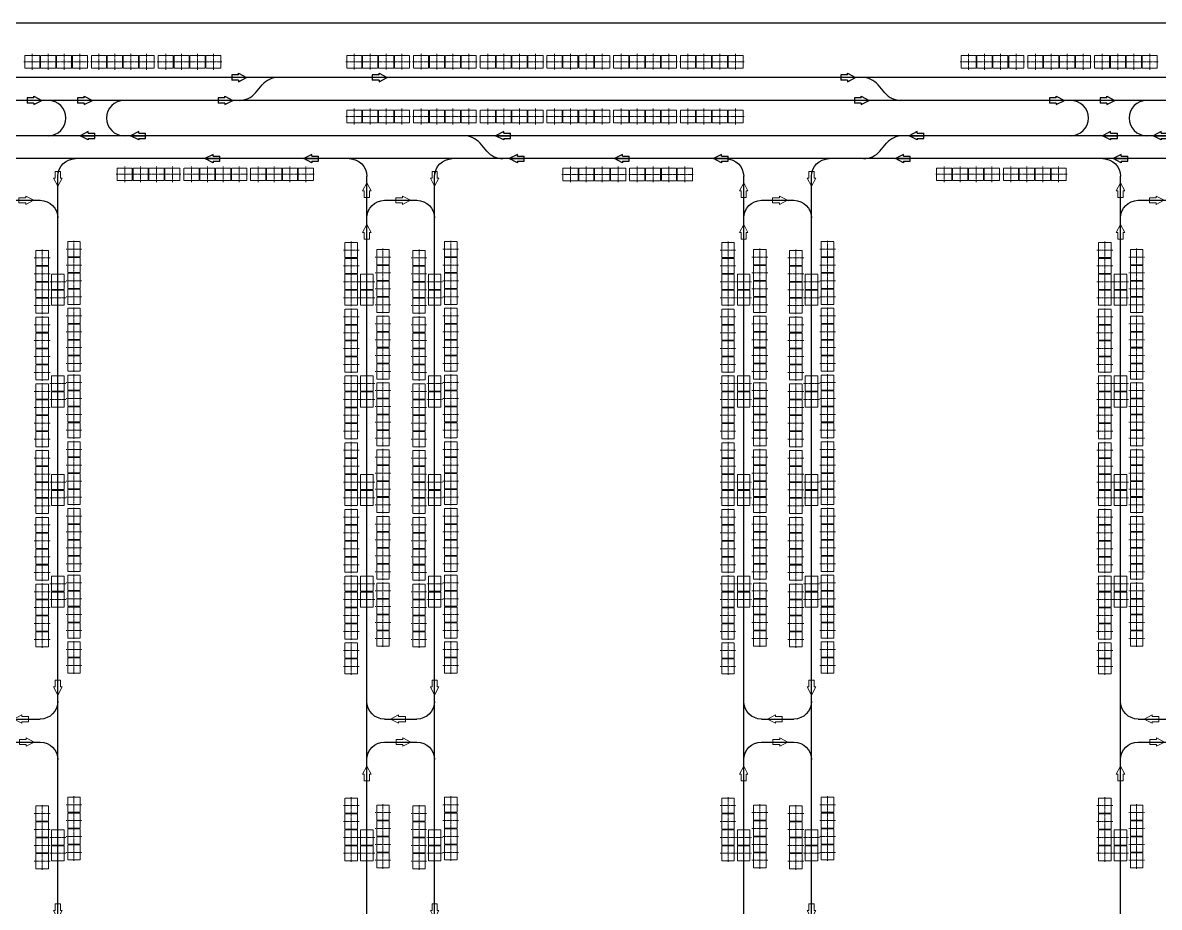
# Model space of a CAD drawing. Header units: millimetres. Extents: x -128 to 670218, y 27186 to 149492.
# Drawn here: x 225637 to 257828, y 107736 to 132785 of the extents above; entities that cross this region are included whole.
import ezdxf

# ---------------------------------------------------------------- set-up
doc = ezdxf.new("R2010")
doc.units = ezdxf.units.MM
doc.linetypes.add('AM_ISO08W050', pattern=[18, 12, -1.5, 3, -1.5])
doc.linetypes.add('XAT-M16_6F_EQ Layout_20211120$0$ACAD_ISO08W100', pattern=[36, 24, -3, 6, -3])
for name, color, linetype, lineweight in [('_CLINE', 4, 'XAT-M16_6F_EQ Layout_20211120$0$ACAD_ISO08W100', 9), ('DIRECT', 40, 'Continuous', 9), ('LINE_EQ', 4, 'AM_ISO08W050', 20), ('LINE_STB', 151, 'Continuous', 30)]:
    doc.layers.add(name, color=color, linetype=linetype, lineweight=lineweight)
doc.layers.add('Rail_H4822(Lower)', color=7, linetype='Continuous')

# ---------------------------------------------------------------- blocks, each defined once
blk = doc.blocks.new('*U3')
at = {"color": 0, "linetype": 'ByBlock'}
for p, q in [((-120, -230), (0, 0)), ((0, 0), (0, -420)), ((120, -230), (0, 0)), ((-75, -230), (-120, -230)), ((-75, -230), (-75, -420)), ((75, -230), (75, -420)), ((75, -230), (120, -230)), ((75, -420), (-75, -420))]:
    blk.add_line(p, q, dxfattribs=at)
blk = doc.blocks.new('A$C31676947')
at = {"layer": 'Rail_H4822(Lower)'}
for p, q in [((500, 47250), (500, 500)), ((2420, 47250), (2420, 500)), ((1000, 46570), (1920, 46570)), ((1000, 31870), (1920, 31870)), ((1000, 31220), (1920, 31220)), ((1000, 16520), (1920, 16520)), ((1000, 15870), (1920, 15870)), ((1000, 1180), (1920, 1180))]:
    blk.add_line(p, q, dxfattribs=at)
for centre, start, end in [((0, 47250), 0, 90), ((2920, 47250), 90, 180), ((1000, 46070), 90, 180), ((1920, 46070), 0, 90), ((1000, 32370), 180, 270), ((1920, 32370), 270, 0), ((1000, 30720), 90, 180), ((1920, 30720), 0, 90), ((0, 23700), 270, 0), ((2920, 23700), 180, 270), ((0, 21700), 0, 90), ((2920, 21700), 90, 180), ((1000, 17020), 180, 270), ((1920, 17020), 270, 0), ((1000, 15370), 90, 180), ((1920, 15370), 0, 90), ((1000, 1680), 180, 270), ((1920, 1680), 270, 0), ((0, 500), 270, 0), ((2920, 500), 180, 270)]:
    blk.add_arc(centre, 500, start, end, dxfattribs=at)
at = {"layer": 'DIRECT'}
for p, rotation in [((500, 46970), 180), ((1180, 46570), 89.99999999999999), ((500, 32550), 180), ((500, 23880), 180), ((500, 17200), 180), ((500, 1860), 180), ((1740, 1180), 270), ((500, 680), 180)]:
    blk.add_blockref('*U3', p, dxfattribs=dict(at, rotation=rotation))
for p in [(2420, 47070), (2420, 45890), (2420, 30540), (2420, 21520), (2420, 15190), (2420, 780)]:
    blk.add_blockref('*U3', p, dxfattribs=at)
at = {"layer": 'DIRECT', "lineweight": -2}
for p, rotation in [((1750, 31870), 270), ((1170, 31220), 89.99999999999999), ((1750, 16520), 270), ((1170, 15870), 89.99999999999999)]:
    blk.add_blockref('*U3', p, dxfattribs=dict(at, rotation=rotation))
blk = doc.blocks.new('*U560')
at = {"color": 0, "linetype": 'ByBlock'}
for p, q in [((-120, -230), (0, 0)), ((0, 0), (0, -420)), ((120, -230), (0, 0)), ((-75, -230), (-120, -230)), ((-75, -230), (-75, -420)), ((75, -230), (75, -420)), ((75, -230), (120, -230)), ((75, -420), (-75, -420))]:
    blk.add_line(p, q, dxfattribs=at)
blk = doc.blocks.new('*U561')
at = {"color": 0, "linetype": 'ByBlock'}
for p, q in [((-120, -230), (0, 0)), ((0, 0), (0, -420)), ((120, -230), (0, 0)), ((-75, -230), (-120, -230)), ((-75, -230), (-75, -420)), ((75, -230), (75, -420)), ((75, -230), (120, -230)), ((75, -420), (-75, -420))]:
    blk.add_line(p, q, dxfattribs=at)
blk = doc.blocks.new('*U562')
at = {"color": 0, "linetype": 'ByBlock'}
for p, q in [((-120, -230), (0, 0)), ((0, 0), (0, -420)), ((120, -230), (0, 0)), ((-75, -230), (-120, -230)), ((-75, -230), (-75, -420)), ((75, -230), (75, -420)), ((75, -230), (120, -230)), ((75, -420), (-75, -420))]:
    blk.add_line(p, q, dxfattribs=at)
blk = doc.blocks.new('*U563')
at = {"color": 0, "linetype": 'ByBlock'}
for p, q in [((-120, -230), (0, 0)), ((0, 0), (0, -420)), ((120, -230), (0, 0)), ((-75, -230), (-120, -230)), ((-75, -230), (-75, -420)), ((75, -230), (75, -420)), ((75, -230), (120, -230)), ((75, -420), (-75, -420))]:
    blk.add_line(p, q, dxfattribs=at)
blk = doc.blocks.new('*U496')
at = {"color": 0, "linetype": 'ByBlock'}
for p, q in [((-120, -230), (0, 0)), ((0, 0), (0, -420)), ((120, -230), (0, 0)), ((-75, -230), (-120, -230)), ((-75, -230), (-75, -420)), ((75, -230), (75, -420)), ((75, -230), (120, -230)), ((75, -420), (-75, -420))]:
    blk.add_line(p, q, dxfattribs=at)
blk = doc.blocks.new('*U497')
at = {"color": 0, "linetype": 'ByBlock'}
for p, q in [((-120, -230), (0, 0)), ((0, 0), (0, -420)), ((120, -230), (0, 0)), ((-75, -230), (-120, -230)), ((-75, -230), (-75, -420)), ((75, -230), (75, -420)), ((75, -230), (120, -230)), ((75, -420), (-75, -420))]:
    blk.add_line(p, q, dxfattribs=at)
blk = doc.blocks.new('*U498')
at = {"color": 0, "linetype": 'ByBlock'}
for p, q in [((-120, -230), (0, 0)), ((0, 0), (0, -420)), ((120, -230), (0, 0)), ((-75, -230), (-120, -230)), ((-75, -230), (-75, -420)), ((75, -230), (75, -420)), ((75, -230), (120, -230)), ((75, -420), (-75, -420))]:
    blk.add_line(p, q, dxfattribs=at)
blk = doc.blocks.new('*U499')
at = {"color": 0, "linetype": 'ByBlock'}
for p, q in [((-120, -230), (0, 0)), ((0, 0), (0, -420)), ((120, -230), (0, 0)), ((-75, -230), (-120, -230)), ((-75, -230), (-75, -420)), ((75, -230), (75, -420)), ((75, -230), (120, -230)), ((75, -420), (-75, -420))]:
    blk.add_line(p, q, dxfattribs=at)
blk = doc.blocks.new('*U770')
at = {"color": 0, "linetype": 'ByBlock'}
for p, q in [((-120, -230), (0, 0)), ((0, 0), (0, -420)), ((120, -230), (0, 0)), ((-75, -230), (-120, -230)), ((-75, -230), (-75, -420)), ((75, -230), (75, -420)), ((75, -230), (120, -230)), ((75, -420), (-75, -420))]:
    blk.add_line(p, q, dxfattribs=at)
blk = doc.blocks.new('*U733')
at = {"color": 0, "linetype": 'ByBlock'}
for p, q in [((-120, -230), (0, 0)), ((0, 0), (0, -420)), ((120, -230), (0, 0)), ((-75, -230), (-120, -230)), ((-75, -230), (-75, -420)), ((75, -230), (75, -420)), ((75, -230), (120, -230)), ((75, -420), (-75, -420))]:
    blk.add_line(p, q, dxfattribs=at)
blk = doc.blocks.new('*U735')
at = {"color": 0, "linetype": 'ByBlock'}
for p, q in [((-120, -230), (0, 0)), ((0, 0), (0, -420)), ((120, -230), (0, 0)), ((-75, -230), (-120, -230)), ((-75, -230), (-75, -420)), ((75, -230), (75, -420)), ((75, -230), (120, -230)), ((75, -420), (-75, -420))]:
    blk.add_line(p, q, dxfattribs=at)
blk = doc.blocks.new('*U737')
at = {"color": 0, "linetype": 'ByBlock'}
for p, q in [((-120, -230), (0, 0)), ((0, 0), (0, -420)), ((120, -230), (0, 0)), ((-75, -230), (-120, -230)), ((-75, -230), (-75, -420)), ((75, -230), (75, -420)), ((75, -230), (120, -230)), ((75, -420), (-75, -420))]:
    blk.add_line(p, q, dxfattribs=at)
blk = doc.blocks.new('*U719')
at = {"color": 0, "linetype": 'ByBlock'}
for p, q in [((-120, -230), (0, 0)), ((0, 0), (0, -420)), ((120, -230), (0, 0)), ((-75, -230), (-120, -230)), ((-75, -230), (-75, -420)), ((75, -230), (75, -420)), ((75, -230), (120, -230)), ((75, -420), (-75, -420))]:
    blk.add_line(p, q, dxfattribs=at)
blk = doc.blocks.new('*U721')
at = {"color": 0, "linetype": 'ByBlock'}
for p, q in [((-120, -230), (0, 0)), ((0, 0), (0, -420)), ((120, -230), (0, 0)), ((-75, -230), (-120, -230)), ((-75, -230), (-75, -420)), ((75, -230), (75, -420)), ((75, -230), (120, -230)), ((75, -420), (-75, -420))]:
    blk.add_line(p, q, dxfattribs=at)
blk = doc.blocks.new('*U671')
at = {"color": 0, "linetype": 'ByBlock'}
for p, q in [((-120, -230), (0, 0)), ((0, 0), (0, -420)), ((120, -230), (0, 0)), ((-75, -230), (-120, -230)), ((-75, -230), (-75, -420)), ((75, -230), (75, -420)), ((75, -230), (120, -230)), ((75, -420), (-75, -420))]:
    blk.add_line(p, q, dxfattribs=at)
blk = doc.blocks.new('*U672')
at = {"color": 0, "linetype": 'ByBlock'}
for p, q in [((-120, -230), (0, 0)), ((0, 0), (0, -420)), ((120, -230), (0, 0)), ((-75, -230), (-120, -230)), ((-75, -230), (-75, -420)), ((75, -230), (75, -420)), ((75, -230), (120, -230)), ((75, -420), (-75, -420))]:
    blk.add_line(p, q, dxfattribs=at)
blk = doc.blocks.new('*U673')
at = {"color": 0, "linetype": 'ByBlock'}
for p, q in [((-120, -230), (0, 0)), ((0, 0), (0, -420)), ((120, -230), (0, 0)), ((-75, -230), (-120, -230)), ((-75, -230), (-75, -420)), ((75, -230), (75, -420)), ((75, -230), (120, -230)), ((75, -420), (-75, -420))]:
    blk.add_line(p, q, dxfattribs=at)
blk = doc.blocks.new('*U674')
at = {"color": 0, "linetype": 'ByBlock'}
for p, q in [((-120, -230), (0, 0)), ((0, 0), (0, -420)), ((120, -230), (0, 0)), ((-75, -230), (-120, -230)), ((-75, -230), (-75, -420)), ((75, -230), (75, -420)), ((75, -230), (120, -230)), ((75, -420), (-75, -420))]:
    blk.add_line(p, q, dxfattribs=at)
blk = doc.blocks.new('*U675')
at = {"color": 0, "linetype": 'ByBlock'}
for p, q in [((-120, -230), (0, 0)), ((0, 0), (0, -420)), ((120, -230), (0, 0)), ((-75, -230), (-120, -230)), ((-75, -230), (-75, -420)), ((75, -230), (75, -420)), ((75, -230), (120, -230)), ((75, -420), (-75, -420))]:
    blk.add_line(p, q, dxfattribs=at)
blk = doc.blocks.new('*U676')
at = {"color": 0, "linetype": 'ByBlock'}
for p, q in [((-120, -230), (0, 0)), ((0, 0), (0, -420)), ((120, -230), (0, 0)), ((-75, -230), (-120, -230)), ((-75, -230), (-75, -420)), ((75, -230), (75, -420)), ((75, -230), (120, -230)), ((75, -420), (-75, -420))]:
    blk.add_line(p, q, dxfattribs=at)
blk = doc.blocks.new('*U677')
at = {"color": 0, "linetype": 'ByBlock'}
for p, q in [((-120, -230), (0, 0)), ((0, 0), (0, -420)), ((120, -230), (0, 0)), ((-75, -230), (-120, -230)), ((-75, -230), (-75, -420)), ((75, -230), (75, -420)), ((75, -230), (120, -230)), ((75, -420), (-75, -420))]:
    blk.add_line(p, q, dxfattribs=at)
blk = doc.blocks.new('*U678')
at = {"color": 0, "linetype": 'ByBlock'}
for p, q in [((-120, -230), (0, 0)), ((0, 0), (0, -420)), ((120, -230), (0, 0)), ((-75, -230), (-120, -230)), ((-75, -230), (-75, -420)), ((75, -230), (75, -420)), ((75, -230), (120, -230)), ((75, -420), (-75, -420))]:
    blk.add_line(p, q, dxfattribs=at)
blk = doc.blocks.new('XAT-M16_6F_EQ Layout_20211120$0$EG-12_FOUP_(01)-pv')
at = {"layer": '_CLINE'}
for p, q in [((0, 211), (0, -235)), ((-239, -12), (239, -12))]:
    blk.add_line(p, q, dxfattribs=at)
at = {"layer": 'LINE_EQ'}
blk.add_lwpolyline([(-215, 166), (-215, -190), (215, -190), (215, 166)], close=True, dxfattribs=at)

msp = doc.modelspace()

# ---------------------------------------------------------------- linework, layer by layer
msp.add_lwpolyline([(134983, 132785), (262984, 132785), (262984, 79986), (134983, 79986)], close=True)
at = {"layer": 'Rail_H4822(Lower)'}
for p, q in [((333538, 131236), (72208, 131236)), ((232229, 130798), (232421, 131025)), ((250054, 130798), (249862, 131025)), ((339872, 130586), (72208, 130586)), ((332538, 129586), (73431, 129586)), ((238781, 129148), (238589, 129375)), ((249912, 129148), (250104, 129375)), ((331888, 128936), (78898, 128936))]:
    msp.add_line(p, q, dxfattribs=at)
for centre, radius, start, end in [((232878, 130636), 600, 90, 139.6984), ((249405, 130636), 600, 40.3016, 90), ((231771, 131186), 600, 270, 319.6984), ((250512, 131186), 600, 220.3016, 270), ((226361, 130086), 500, 270, 90), ((228511, 130086), 500, 90, 270), ((255321, 130086), 500, 270, 90), ((257471, 130086), 500, 90, 270), ((238131, 128986), 600, 40.3016, 90), ((250561, 128986), 600, 90, 139.6984), ((239238, 129536), 600, 220.3016, 270), ((249454, 129536), 600, 270, 319.6984)]:
    msp.add_arc(centre, radius, start, end, dxfattribs=at)

# ---------------------------------------------------------------- block references
at = {"layer": 'LINE_EQ', "rotation": 89.99999999999999}
for p in [(226619, 125448), (235372, 125448), (237292, 125448), (246045, 125448), (247965, 125448), (256718, 125448), (226619, 124998), (235372, 124998), (237292, 124998), (246045, 124998), (247965, 124998), (256718, 124998), (226619, 122568), (235372, 122568), (237292, 122568), (246045, 122568), (247965, 122568), (256718, 122568), (226619, 122118), (235372, 122118), (237292, 122118), (246045, 122118), (247965, 122118), (256718, 122118), (226619, 119778), (235372, 119778), (237292, 119778), (246045, 119778), (247965, 119778), (256718, 119778), (226619, 119328), (235372, 119328), (237292, 119328), (246045, 119328), (247965, 119328), (256718, 119328), (226619, 116898), (235372, 116898), (237292, 116898), (246045, 116898), (247965, 116898), (256718, 116898), (226619, 116448), (235372, 116448), (237292, 116448), (246045, 116448), (247965, 116448), (256718, 116448), (226619, 109714), (235372, 109714), (237292, 109714), (246045, 109714), (247965, 109714), (256718, 109714), (226619, 109264), (235372, 109264), (237292, 109264), (246045, 109264), (247965, 109264), (256718, 109264)]:
    msp.add_blockref('XAT-M16_6F_EQ Layout_20211120$0$EG-12_FOUP_(01)-pv', p, dxfattribs=at)
at = {"layer": 'LINE_STB'}
for p in [(225907, 131691), (226357, 131691), (226807, 131691), (227257, 131691), (227797, 131691), (228247, 131691), (228697, 131691), (229147, 131691), (229687, 131691), (230137, 131691), (230587, 131691), (231037, 131691), (235029, 131692), (235479, 131692), (235929, 131692), (236379, 131692), (236919, 131692), (237369, 131692), (237819, 131692), (238269, 131692), (238809, 131692), (239259, 131692), (239709, 131692), (240159, 131692), (240699, 131692), (241149, 131692), (241599, 131692), (242049, 131692), (242589, 131692), (243039, 131692), (243489, 131692), (243939, 131692), (244479, 131692), (244929, 131692), (245379, 131692), (245829, 131692), (252428, 131691), (252878, 131691), (253328, 131691), (253778, 131691), (254318, 131691), (254768, 131691), (255218, 131691), (255668, 131691), (256208, 131691), (256658, 131691), (257108, 131691), (257558, 131691), (235029, 130143), (235479, 130143), (235929, 130143), (236379, 130143), (236919, 130143), (237369, 130143), (237819, 130143), (238269, 130143), (238809, 130143), (239259, 130143), (239709, 130143), (240159, 130143), (240699, 130143), (241149, 130143), (241599, 130143), (242049, 130143), (242589, 130143), (243039, 130143), (243489, 130143), (243939, 130143), (244479, 130143), (244929, 130143), (245379, 130143), (245829, 130143)]:
    msp.add_blockref('XAT-M16_6F_EQ Layout_20211120$0$EG-12_FOUP_(01)-pv', p, dxfattribs=at)
for p, rotation in [((228526, 128481), 180), ((228976, 128481), 180), ((229426, 128481), 180), ((229876, 128481), 180), ((230416, 128481), 180), ((230866, 128481), 180), ((231316, 128481), 180), ((231766, 128481), 180), ((232306, 128481), 180), ((232756, 128481), 180), ((233206, 128481), 180), ((233656, 128481), 180), ((241150, 128478), 180), ((241600, 128478), 180), ((242050, 128478), 180), ((242500, 128478), 180), ((243040, 128478), 180), ((243490, 128478), 180), ((243940, 128478), 180), ((244390, 128478), 180), ((251738, 128481), 180), ((252188, 128481), 180), ((252638, 128481), 180), ((253088, 128481), 180), ((253628, 128481), 180), ((254078, 128481), 180), ((254528, 128481), 180), ((254978, 128481), 180), ((227076, 126374), 89.99999999999999), ((234929, 126348), 89.99999999999999), ((237749, 126374), 89.99999999999999), ((245602, 126348), 89.99999999999999), ((248422, 126374), 89.99999999999999), ((256275, 126348), 89.99999999999999), ((226176, 126123), 89.99999999999999), ((235829, 126149), 89.99999999999999), ((236849, 126123), 89.99999999999999), ((246502, 126149), 89.99999999999999), ((247522, 126123), 89.99999999999999), ((257175, 126149), 89.99999999999999), ((226176, 125673), 89.99999999999999), ((227076, 125924), 89.99999999999999), ((234929, 125898), 89.99999999999999), ((235829, 125699), 89.99999999999999), ((236849, 125673), 89.99999999999999), ((237749, 125924), 89.99999999999999), ((245602, 125898), 89.99999999999999), ((246502, 125699), 89.99999999999999), ((247522, 125673), 89.99999999999999), ((248422, 125924), 89.99999999999999), ((256275, 125898), 89.99999999999999), ((257175, 125699), 89.99999999999999), ((227076, 125474), 89.99999999999999), ((234929, 125448), 89.99999999999999), ((237749, 125474), 89.99999999999999), ((245602, 125448), 89.99999999999999), ((248422, 125474), 89.99999999999999), ((256275, 125448), 89.99999999999999), ((226176, 125223), 89.99999999999999), ((227076, 125024), 89.99999999999999), ((234929, 124998), 89.99999999999999), ((235829, 125249), 89.99999999999999), ((236849, 125223), 89.99999999999999), ((237749, 125024), 89.99999999999999), ((245602, 124998), 89.99999999999999), ((246502, 125249), 89.99999999999999), ((247522, 125223), 89.99999999999999), ((248422, 125024), 89.99999999999999), ((256275, 124998), 89.99999999999999), ((257175, 125249), 89.99999999999999), ((226176, 124773), 89.99999999999999), ((235829, 124799), 89.99999999999999), ((236849, 124773), 89.99999999999999), ((246502, 124799), 89.99999999999999), ((247522, 124773), 89.99999999999999), ((257175, 124799), 89.99999999999999), ((227076, 124484), 89.99999999999999), ((234929, 124458), 89.99999999999999), ((237749, 124484), 89.99999999999999), ((245602, 124458), 89.99999999999999), ((248422, 124484), 89.99999999999999), ((256275, 124458), 89.99999999999999), ((226176, 124233), 89.99999999999999), ((227076, 124034), 89.99999999999999), ((235829, 124259), 89.99999999999999), ((236849, 124233), 89.99999999999999), ((237749, 124034), 89.99999999999999), ((246502, 124259), 89.99999999999999), ((247522, 124233), 89.99999999999999), ((248422, 124034), 89.99999999999999), ((257175, 124259), 89.99999999999999), ((226176, 123783), 89.99999999999999), ((234929, 124008), 89.99999999999999), ((235829, 123809), 89.99999999999999), ((236849, 123783), 89.99999999999999), ((245602, 124008), 89.99999999999999), ((246502, 123809), 89.99999999999999), ((247522, 123783), 89.99999999999999), ((256275, 124008), 89.99999999999999), ((257175, 123809), 89.99999999999999), ((227076, 123584), 89.99999999999999), ((234929, 123558), 89.99999999999999), ((237749, 123584), 89.99999999999999), ((245602, 123558), 89.99999999999999), ((248422, 123584), 89.99999999999999), ((256275, 123558), 89.99999999999999), ((226176, 123333), 89.99999999999999), ((227076, 123134), 89.99999999999999), ((234929, 123108), 89.99999999999999), ((235829, 123359), 89.99999999999999), ((236849, 123333), 89.99999999999999), ((237749, 123134), 89.99999999999999), ((245602, 123108), 89.99999999999999), ((246502, 123359), 89.99999999999999), ((247522, 123333), 89.99999999999999), ((248422, 123134), 89.99999999999999), ((256275, 123108), 89.99999999999999), ((257175, 123359), 89.99999999999999), ((226176, 122883), 89.99999999999999), ((235829, 122909), 89.99999999999999), ((236849, 122883), 89.99999999999999), ((246502, 122909), 89.99999999999999), ((247522, 122883), 89.99999999999999), ((257175, 122909), 89.99999999999999), ((227076, 122594), 89.99999999999999), ((234929, 122568), 89.99999999999999), ((237749, 122594), 89.99999999999999), ((245602, 122568), 89.99999999999999), ((248422, 122594), 89.99999999999999), ((256275, 122568), 89.99999999999999), ((226176, 122343), 89.99999999999999), ((227076, 122144), 89.99999999999999), ((234929, 122118), 89.99999999999999), ((235829, 122369), 89.99999999999999), ((236849, 122343), 89.99999999999999), ((237749, 122144), 89.99999999999999), ((245602, 122118), 89.99999999999999), ((246502, 122369), 89.99999999999999), ((247522, 122343), 89.99999999999999), ((248422, 122144), 89.99999999999999), ((256275, 122118), 89.99999999999999), ((257175, 122369), 89.99999999999999), ((226176, 121893), 89.99999999999999), ((235829, 121919), 89.99999999999999), ((236849, 121893), 89.99999999999999), ((246502, 121919), 89.99999999999999), ((247522, 121893), 89.99999999999999), ((257175, 121919), 89.99999999999999), ((227076, 121694), 89.99999999999999), ((234929, 121668), 89.99999999999999), ((235829, 121469), 89.99999999999999), ((237749, 121694), 89.99999999999999), ((245602, 121668), 89.99999999999999), ((246502, 121469), 89.99999999999999), ((248422, 121694), 89.99999999999999), ((256275, 121668), 89.99999999999999), ((257175, 121469), 89.99999999999999), ((226176, 121443), 89.99999999999999), ((227076, 121244), 89.99999999999999), ((234929, 121218), 89.99999999999999), ((236849, 121443), 89.99999999999999), ((237749, 121244), 89.99999999999999), ((245602, 121218), 89.99999999999999), ((247522, 121443), 89.99999999999999), ((248422, 121244), 89.99999999999999), ((256275, 121218), 89.99999999999999), ((226176, 120993), 89.99999999999999), ((235829, 121019), 89.99999999999999), ((236849, 120993), 89.99999999999999), ((246502, 121019), 89.99999999999999), ((247522, 120993), 89.99999999999999), ((257175, 121019), 89.99999999999999), ((227076, 120704), 89.99999999999999), ((234929, 120678), 89.99999999999999), ((235829, 120479), 89.99999999999999), ((237749, 120704), 89.99999999999999), ((245602, 120678), 89.99999999999999), ((246502, 120479), 89.99999999999999), ((248422, 120704), 89.99999999999999), ((256275, 120678), 89.99999999999999), ((257175, 120479), 89.99999999999999), ((226176, 120453), 89.99999999999999), ((227076, 120254), 89.99999999999999), ((234929, 120228), 89.99999999999999), ((236849, 120453), 89.99999999999999), ((237749, 120254), 89.99999999999999), ((245602, 120228), 89.99999999999999), ((247522, 120453), 89.99999999999999), ((248422, 120254), 89.99999999999999), ((256275, 120228), 89.99999999999999), ((226176, 120003), 89.99999999999999), ((235829, 120029), 89.99999999999999), ((236849, 120003), 89.99999999999999), ((246502, 120029), 89.99999999999999), ((247522, 120003), 89.99999999999999), ((257175, 120029), 89.99999999999999), ((226176, 119553), 89.99999999999999), ((227076, 119804), 89.99999999999999), ((234929, 119778), 89.99999999999999), ((235829, 119579), 89.99999999999999), ((236849, 119553), 89.99999999999999), ((237749, 119804), 89.99999999999999), ((245602, 119778), 89.99999999999999), ((246502, 119579), 89.99999999999999), ((247522, 119553), 89.99999999999999), ((248422, 119804), 89.99999999999999), ((256275, 119778), 89.99999999999999), ((257175, 119579), 89.99999999999999), ((227076, 119354), 89.99999999999999), ((234929, 119328), 89.99999999999999), ((237749, 119354), 89.99999999999999), ((245602, 119328), 89.99999999999999), ((248422, 119354), 89.99999999999999), ((256275, 119328), 89.99999999999999), ((226176, 119103), 89.99999999999999), ((235829, 119129), 89.99999999999999), ((236849, 119103), 89.99999999999999), ((246502, 119129), 89.99999999999999), ((247522, 119103), 89.99999999999999), ((257175, 119129), 89.99999999999999), ((226176, 118563), 89.99999999999999), ((227076, 118814), 89.99999999999999), ((234929, 118788), 89.99999999999999), ((235829, 118589), 89.99999999999999), ((236849, 118563), 89.99999999999999), ((237749, 118814), 89.99999999999999), ((245602, 118788), 89.99999999999999), ((246502, 118589), 89.99999999999999), ((247522, 118563), 89.99999999999999), ((248422, 118814), 89.99999999999999), ((256275, 118788), 89.99999999999999), ((257175, 118589), 89.99999999999999), ((227076, 118364), 89.99999999999999), ((234929, 118338), 89.99999999999999), ((237749, 118364), 89.99999999999999), ((245602, 118338), 89.99999999999999), ((248422, 118364), 89.99999999999999), ((256275, 118338), 89.99999999999999), ((226176, 118113), 89.99999999999999), ((227076, 117914), 89.99999999999999), ((235829, 118139), 89.99999999999999), ((236849, 118113), 89.99999999999999), ((237749, 117914), 89.99999999999999), ((246502, 118139), 89.99999999999999), ((247522, 118113), 89.99999999999999), ((248422, 117914), 89.99999999999999), ((257175, 118139), 89.99999999999999), ((226176, 117663), 89.99999999999999), ((234929, 117888), 89.99999999999999), ((235829, 117689), 89.99999999999999), ((236849, 117663), 89.99999999999999), ((245602, 117888), 89.99999999999999), ((246502, 117689), 89.99999999999999), ((247522, 117663), 89.99999999999999), ((256275, 117888), 89.99999999999999), ((257175, 117689), 89.99999999999999), ((227076, 117464), 89.99999999999999), ((234929, 117438), 89.99999999999999), ((237749, 117464), 89.99999999999999), ((245602, 117438), 89.99999999999999), ((248422, 117464), 89.99999999999999), ((256275, 117438), 89.99999999999999), ((226176, 117213), 89.99999999999999), ((235829, 117239), 89.99999999999999), ((236849, 117213), 89.99999999999999), ((246502, 117239), 89.99999999999999), ((247522, 117213), 89.99999999999999), ((257175, 117239), 89.99999999999999), ((226176, 116673), 89.99999999999999), ((227076, 116924), 89.99999999999999), ((234929, 116898), 89.99999999999999), ((235829, 116699), 89.99999999999999), ((236849, 116673), 89.99999999999999), ((237749, 116924), 89.99999999999999), ((245602, 116898), 89.99999999999999), ((246502, 116699), 89.99999999999999), ((247522, 116673), 89.99999999999999), ((248422, 116924), 89.99999999999999), ((256275, 116898), 89.99999999999999), ((257175, 116699), 89.99999999999999), ((227076, 116474), 89.99999999999999), ((234929, 116448), 89.99999999999999), ((237749, 116474), 89.99999999999999), ((245602, 116448), 89.99999999999999), ((248422, 116474), 89.99999999999999), ((256275, 116448), 89.99999999999999), ((226176, 116223), 89.99999999999999), ((227076, 116024), 89.99999999999999), ((234929, 115998), 89.99999999999999), ((235829, 116249), 89.99999999999999), ((236849, 116223), 89.99999999999999), ((237749, 116024), 89.99999999999999), ((245602, 115998), 89.99999999999999), ((246502, 116249), 89.99999999999999), ((247522, 116223), 89.99999999999999), ((248422, 116024), 89.99999999999999), ((256275, 115998), 89.99999999999999), ((257175, 116249), 89.99999999999999), ((226176, 115773), 89.99999999999999), ((235829, 115799), 89.99999999999999), ((236849, 115773), 89.99999999999999), ((246502, 115799), 89.99999999999999), ((247522, 115773), 89.99999999999999), ((257175, 115799), 89.99999999999999), ((227076, 115574), 89.99999999999999), ((234929, 115548), 89.99999999999999), ((235829, 115349), 89.99999999999999), ((237749, 115574), 89.99999999999999), ((245602, 115548), 89.99999999999999), ((246502, 115349), 89.99999999999999), ((248422, 115574), 89.99999999999999), ((256275, 115548), 89.99999999999999), ((257175, 115349), 89.99999999999999), ((226176, 115323), 89.99999999999999), ((227076, 115034), 89.99999999999999), ((234929, 115008), 89.99999999999999), ((236849, 115323), 89.99999999999999), ((237749, 115034), 89.99999999999999), ((245602, 115008), 89.99999999999999), ((247522, 115323), 89.99999999999999), ((248422, 115034), 89.99999999999999), ((256275, 115008), 89.99999999999999), ((227076, 114584), 89.99999999999999), ((234929, 114558), 89.99999999999999), ((237749, 114584), 89.99999999999999), ((245602, 114558), 89.99999999999999), ((248422, 114584), 89.99999999999999), ((256275, 114558), 89.99999999999999), ((227076, 110640), 89.99999999999999), ((234929, 110614), 89.99999999999999), ((237749, 110640), 89.99999999999999), ((245602, 110614), 89.99999999999999), ((248422, 110640), 89.99999999999999), ((256275, 110614), 89.99999999999999), ((226176, 110389), 89.99999999999999), ((227076, 110190), 89.99999999999999), ((235829, 110415), 89.99999999999999), ((236849, 110389), 89.99999999999999), ((237749, 110190), 89.99999999999999), ((246502, 110415), 89.99999999999999), ((247522, 110389), 89.99999999999999), ((248422, 110190), 89.99999999999999), ((257175, 110415), 89.99999999999999), ((226176, 109939), 89.99999999999999), ((234929, 110164), 89.99999999999999), ((235829, 109965), 89.99999999999999), ((236849, 109939), 89.99999999999999), ((245602, 110164), 89.99999999999999), ((246502, 109965), 89.99999999999999), ((247522, 109939), 89.99999999999999), ((256275, 110164), 89.99999999999999), ((257175, 109965), 89.99999999999999), ((227076, 109740), 89.99999999999999), ((234929, 109714), 89.99999999999999), ((237749, 109740), 89.99999999999999), ((245602, 109714), 89.99999999999999), ((248422, 109740), 89.99999999999999), ((256275, 109714), 89.99999999999999), ((226176, 109489), 89.99999999999999), ((227076, 109290), 89.99999999999999), ((234929, 109264), 89.99999999999999), ((235829, 109515), 89.99999999999999), ((236849, 109489), 89.99999999999999), ((237749, 109290), 89.99999999999999), ((245602, 109264), 89.99999999999999), ((246502, 109515), 89.99999999999999), ((247522, 109489), 89.99999999999999), ((248422, 109290), 89.99999999999999), ((256275, 109264), 89.99999999999999), ((257175, 109515), 89.99999999999999), ((226176, 109039), 89.99999999999999), ((235829, 109065), 89.99999999999999), ((236849, 109039), 89.99999999999999), ((246502, 109065), 89.99999999999999), ((247522, 109039), 89.99999999999999), ((257175, 109065), 89.99999999999999)]:
    msp.add_blockref('XAT-M16_6F_EQ Layout_20211120$0$EG-12_FOUP_(01)-pv', p, dxfattribs=dict(at, rotation=rotation))
at = {"layer": 'Rail_H4822(Lower)', "xscale": -1}
for name, p, rotation in [('*U677', (231978, 131236), 270), ('*U770', (235958, 131236), 270), ('*U671', (249225, 131236), 270), ('*U498', (226181, 130586), 270), ('*U563', (227611, 130586), 270), ('*U678', (231591, 130586), 270), ('*U672', (249612, 130586), 270), ('*U496', (255141, 130586), 270), ('*U561', (256571, 130586), 270), ('*U499', (227261, 129586), 90), ('*U562', (228691, 129586), 90), ('*U676', (239031, 129586), 90), ('*U674', (250741, 129586), 90), ('*U497', (256221, 129586), 90), ('*U560', (257651, 129586), 90), ('A$C31676947', (224211, 128936), 180), ('*U737', (230798, 128936), 90), ('*U721', (233598, 128936), 90), ('A$C31676947', (234884, 128936), 180), ('*U675', (239418, 128936), 90), ('*U735', (242398, 128936), 90), ('*U719', (245198, 128936), 90), ('A$C31676947', (245557, 128936), 180), ('*U673', (250354, 128936), 90), ('A$C31676947', (256230, 128936), 180), ('*U733', (256518, 128936), 90)]:
    msp.add_blockref(name, p, dxfattribs=dict(at, rotation=rotation))

doc.saveas('drawing.dxf')
